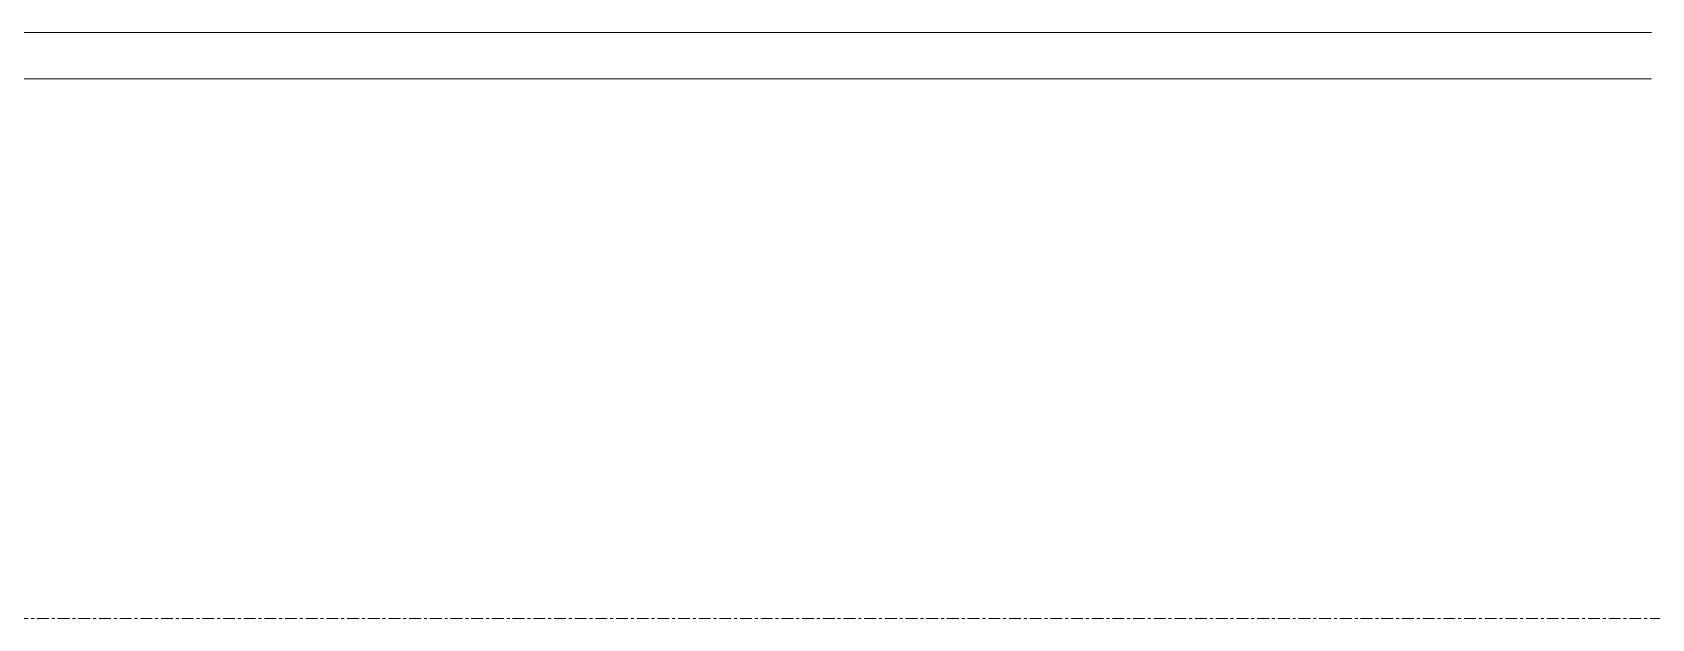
# Model space of a CAD drawing. Header units: millimetres. Extents: x -22227 to 20164, y 15335 to 61747.
# Drawn here: x -9709 to -7969, y 44437 to 45067 of the extents above; entities that cross this region are included whole.
import ezdxf

# ---------------------------------------------------------------- set-up
doc = ezdxf.new("R2010")
doc.units = ezdxf.units.MM
doc.linetypes.add('Grid Line', pattern=[22.225, 12.7, -3.175, 3.175, -3.175])
doc.layers.add('A-FLOR', color=7, linetype='Continuous', lineweight=9, true_color=0x007f00)
doc.layers.add('A-WALL', color=7, linetype='Continuous', lineweight=9)
doc.layers.add('S-GRID', color=7, linetype='Continuous', lineweight=9)

# ---------------------------------------------------------------- blocks, each defined once
blk = doc.blocks.new('AK-SGS-M3-A_rvt-1-MẶT BẰNG BỐ TRÍ THIẾT BỊ')
at = {"layer": 'A-WALL', "color": 253, "true_color": 0xaaaaaa}
for p, q in [((-7968.6, 45066.9), (-11883.6, 45066.9)), ((-11883.6, 45016.9), (-7968.6, 45016.9))]:
    blk.add_line(p, q, dxfattribs=at)
at = {"layer": 'A-WALL', "color": 254, "true_color": 0xcccccc}
for p, q in [((-7968.6, 45066.9), (-11883.6, 45066.9)), ((-11883.6, 45016.9), (-7968.6, 45016.9))]:
    blk.add_line(p, q, dxfattribs=at)
blk = doc.blocks.new('AK-SGS-M3-Hrvt_rvt-1-MẶT BẰNG BỐ TRÍ THIẾT BỊ')
at = {"layer": 'A-FLOR', "color": 254, "true_color": 0xe0efe0}
blk.add_line((-7968.6, 45016.9), (-11923.6, 45016.9), dxfattribs=at)
at = {"layer": 'A-FLOR', "color": 254, "true_color": 0xcce5cc}
blk.add_line((-11923.6, 45016.9), (-7968.6, 45016.9), dxfattribs=at)

msp = doc.modelspace()

# ---------------------------------------------------------------- linework, layer by layer
at = {"layer": 'S-GRID', "linetype": 'Grid Line'}
msp.add_line((14912.1, 44436.9), (-21036.6, 44436.9), dxfattribs=at)

# ---------------------------------------------------------------- block references
at = {"lineweight": 5}
for name in ['AK-SGS-M3-Hrvt_rvt-1-MẶT BẰNG BỐ TRÍ THIẾT BỊ', 'AK-SGS-M3-A_rvt-1-MẶT BẰNG BỐ TRÍ THIẾT BỊ']:
    msp.add_blockref(name, (0, 0), dxfattribs=at)

doc.saveas('drawing.dxf')
